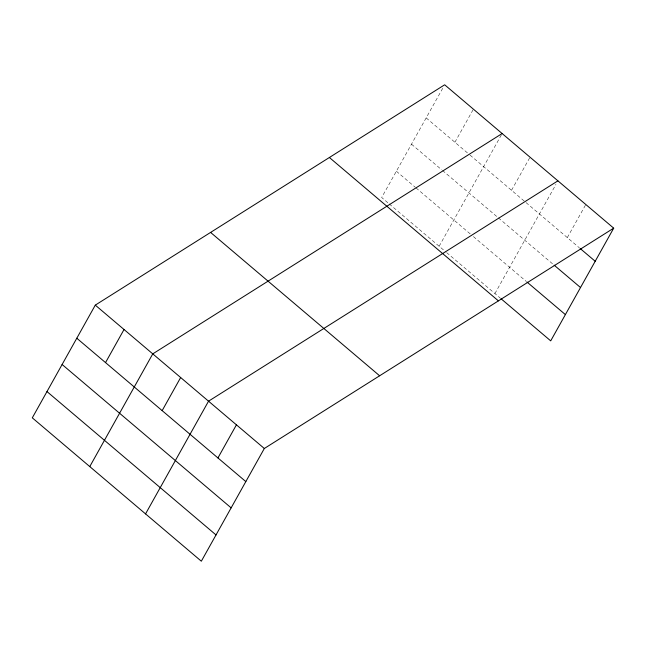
<?xml version="1.0" encoding="UTF-8"?>
<svg xmlns="http://www.w3.org/2000/svg" width="646" height="646" viewBox="0 0 646 646"><rect width="100%" height="100%" fill="white"/><g stroke="black" fill="none" stroke-linecap="round" stroke-linejoin="round"><path stroke-width="0.48" stroke-dasharray="3.23 2.42" d="M442.72 88.276L381.673 197.506L388.48 203.28M454.905 142.265L473.405 109.166M439.143 246.255L502.136 133.536M511.527 190.295L530.027 157.196M494.925 293.567L555.972 184.336M567.309 237.607L585.809 204.499M426.166 117.895L469.271 154.451M470.03 155.097L579.373 247.83M411.486 144.171L441.735 169.825M442.494 170.463L496.847 216.563M498.357 217.847L552.629 263.875M396.361 171.238L415.265 187.267M416.016 187.913L470.409 234.046M473.429 236.606L526.191 281.357M389.239 203.926L445.926 252.005M446.685 252.643L500.206 298.04"/><path stroke-width="0.97" d="M95.293 305.13L32.3 417.841L201.334 561.204L264.327 448.494L613.7 228.159L444.666 84.796L95.293 305.13L264.327 448.494M105.532 362.6L124.032 329.5M89.77 466.582L152.763 353.871L502.136 133.536M162.154 410.63L180.654 377.522M145.552 513.893L208.545 401.182L557.918 180.848M217.936 457.933L236.436 424.834M613.7 228.159L550.707 340.87L500.957 298.678M580.124 248.476L595.2 261.259M554.139 265.159L580.52 287.535M526.942 281.995L565.387 314.602M329.379 157.503L498.405 300.866M210.588 232.415L379.622 375.778M76.793 338.229L245.827 481.593M62.113 364.497L231.139 507.861M46.98 391.573L216.014 534.936"/></g></svg>
